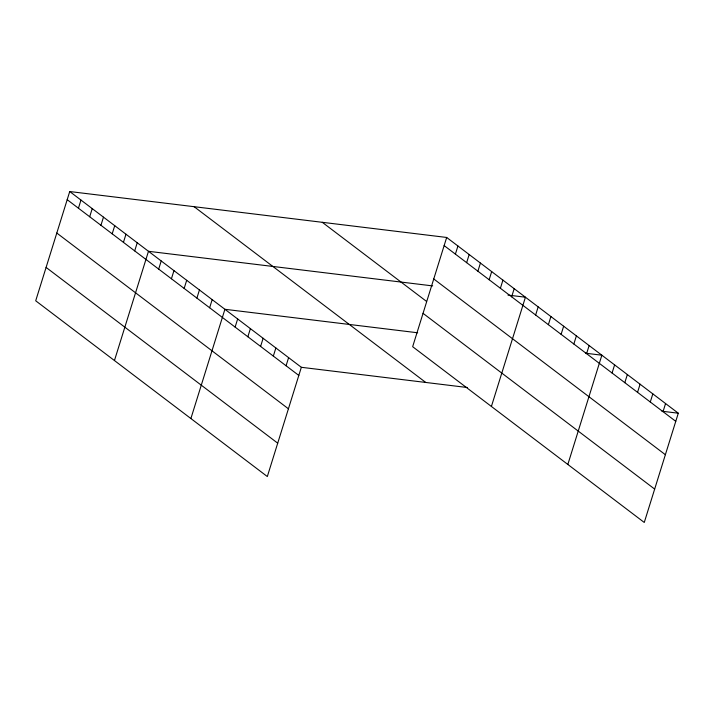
<?xml version="1.0" encoding="UTF-8"?>
<svg xmlns="http://www.w3.org/2000/svg" width="714" height="714" viewBox="0 0 714 714"><rect width="100%" height="100%" fill="white"/><g stroke="black" fill="none" stroke-linecap="round" stroke-linejoin="round"><path stroke-width="1.07" d="M69.731 191.539L35.7 300.79L267.322 476.541L301.344 367.299L69.731 191.539L446.678 237.459L678.3 413.21L644.269 522.461L412.656 346.701L446.678 237.459M78.442 208.211L80.977 200.081M89.696 216.744L92.231 208.613M100.942 225.285L103.476 217.154M112.196 233.817L114.731 225.686M123.442 242.358L125.976 234.228M134.696 250.891L137.231 242.76M114.454 360.543L148.476 251.301L432.684 285.912M158.686 269.098L161.221 260.967M171.422 278.763L173.957 270.633M184.158 288.429L186.693 280.299M196.903 298.095L199.438 289.964M209.639 307.761L212.174 299.63M190.888 418.547L224.91 309.296L417.663 332.778M235.12 327.092L237.655 318.962M247.856 336.758L250.391 328.627M260.601 346.424L263.127 338.293M273.337 356.099L275.872 347.959M286.073 365.764L288.608 357.634M455.398 254.122L457.933 245.991M466.644 262.663L469.178 254.532M477.898 271.195L480.433 263.064M489.152 279.736L491.678 271.606M500.398 288.269L502.933 280.138M511.652 296.81L514.178 288.679M491.402 406.462L525.433 297.211L507.975 295.087M535.634 315.008L538.169 306.877M548.379 324.674L550.913 316.543M561.115 334.339L563.649 326.209M573.851 344.005L576.385 335.875M586.596 353.671L589.13 345.54M567.835 464.457L601.866 355.206L585.498 353.216M612.068 373.011L614.602 364.881M624.812 382.677L627.347 374.547M637.548 392.343L640.083 384.212M650.293 402.009L652.819 393.878M663.029 411.675L665.564 403.544M301.344 367.299L467.393 387.523M661.932 411.21L678.3 413.21M444.144 245.589L675.765 421.34M433.755 278.96L665.377 454.711M322.282 222.304L426.517 301.397M423.045 313.339L654.667 489.09M194.119 206.694L425.74 382.445M67.196 199.679L298.818 375.43M56.799 233.041L288.42 408.792M46.098 267.42L277.71 443.18"/></g></svg>
